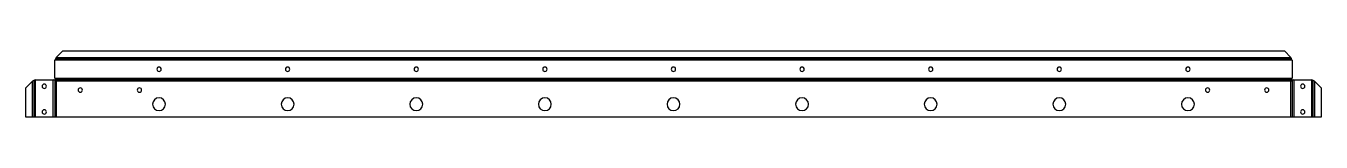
# Model space of a CAD drawing. Header units: millimetres. Extents: x 0 to 1007, y 0 to 52.
import ezdxf

# ---------------------------------------------------------------- set-up
doc = ezdxf.new("R2010")
doc.units = ezdxf.units.MM

msp = doc.modelspace()

# ---------------------------------------------------------------- linework, layer by layer
at = {"layer": 'BEND'}
for p, q in [((984.2, 45.4), (22.9, 45.4)), ((6.1, 28.6), (6.1, 0)), ((22.4, 28.6), (22.4, 0)), ((984.2, 29.1), (22.9, 29.1)), ((984.7, 0), (984.7, 28.6)), ((1000.9, 0), (1000.9, 28.6))]:
    msp.add_line(p, q, dxfattribs=at)
at = {"layer": 'BEND_EXTENT'}
for p, q in [((984.5, 44.3), (22.6, 44.3)), ((23.6, 46.5), (983.5, 46.5)), ((22.6, 30.3), (984.5, 30.3)), ((5, 0), (5, 27.9)), ((7.3, 28.9), (7.3, 0)), ((21.3, 0), (21.3, 28.9)), ((23.5, 27.9), (23.5, 0)), ((983.5, 28), (23.6, 28)), ((983.5, 0), (983.5, 27.9)), ((985.8, 28.9), (985.8, 0)), ((999.8, 0), (999.8, 28.9)), ((1002, 27.9), (1002, 0))]:
    msp.add_line(p, q, dxfattribs=at)
at = {"layer": 'INTERIOR_PROFILES', "extrusion": (0, 0, -1)}
for centre, radius in [((-103.5, 37.3), 1.7), ((-203.5, 37.3), 1.7), ((-303.5, 37.3), 1.7), ((-403.5, 37.3), 1.7), ((-503.5, 37.3), 1.7), ((-603.5, 37.3), 1.7), ((-703.5, 37.3), 1.7), ((-803.5, 37.3), 1.7), ((-903.5, 37.3), 1.7), ((-14.3, 24), 1.7), ((-42.3, 21), 1.7), ((-88.3, 21), 1.7), ((-918.8, 21), 1.7), ((-964.8, 21), 1.7), ((-992.8, 24), 1.7), ((-103.5, 10), 5), ((-203.5, 10), 5), ((-303.5, 10), 5), ((-403.5, 10), 5), ((-503.5, 10), 5), ((-603.5, 10), 5), ((-703.5, 10), 5), ((-803.5, 10), 5), ((-903.5, 10), 5), ((-14.3, 4), 1.7), ((-992.8, 4), 1.7)]:
    msp.add_circle(centre, radius, dxfattribs=at)
at = {"layer": 'OUTER_PROFILES'}
for p, q in [((23.6, 46.5), (28.6, 51.5)), ((28.6, 51.5), (978.5, 51.5)), ((978.5, 51.5), (983.5, 46.5)), ((22.6, 30.3), (22.6, 44.3)), ((984.5, 44.3), (984.5, 30.3)), ((0, 22.9), (5, 27.9)), ((0, 0), (0, 22.9)), ((7.3, 28.9), (21.3, 28.9)), ((23.5, 27.9), (23.6, 28)), ((983.5, 28), (983.5, 27.9)), ((985.8, 28.9), (999.8, 28.9)), ((1002, 27.9), (1007, 22.9)), ((1007, 22.9), (1007, 0)), ((1007, 0), (0, 0))]:
    msp.add_line(p, q, dxfattribs=at)
for points, knots in [([(23.6, 46.5), (23.1, 45.8), (22.6, 45.1), (22.6, 44.4), (22.6, 44.4), (22.6, 44.3), (22.6, 44.3)], [1.570796, 1.570796, 1.570796, 1.570796, 3.043762, 3.043762, 3.043762, 3.141593, 3.141593, 3.141593, 3.141593]), ([(984.5, 44.3), (984.5, 44.3), (984.5, 44.4), (984.4, 44.4), (984.4, 45.1), (983.9, 45.8), (983.5, 46.5)], [-3.141593, -3.141593, -3.141593, -3.141593, -3.043762, -3.043762, -3.043762, -1.570796, -1.570796, -1.570796, -1.570796]), ([(22.6, 30.3), (22.6, 29.6), (23, 28.8), (23.5, 28.1), (23.5, 28.1), (23.6, 28), (23.6, 28)], [-3.141593, -3.141593, -3.141593, -3.141593, -1.668627, -1.668627, -1.668627, -1.570796, -1.570796, -1.570796, -1.570796]), ([(983.5, 28), (983.5, 28), (983.5, 28.1), (983.6, 28.1), (984, 28.8), (984.5, 29.6), (984.5, 30.3)], [1.570796, 1.570796, 1.570796, 1.570796, 1.668627, 1.668627, 1.668627, 3.141593, 3.141593, 3.141593, 3.141593]), ([(7.3, 28.9), (7.2, 28.9), (7.2, 28.9), (7.1, 28.9), (6.4, 28.9), (5.7, 28.4), (5, 27.9)], [-3.141593, -3.141593, -3.141593, -3.141593, -3.043762, -3.043762, -3.043762, -1.570796, -1.570796, -1.570796, -1.570796]), ([(23.5, 27.9), (23.5, 28), (23.4, 28), (23.4, 28), (22.7, 28.5), (22, 28.9), (21.3, 28.9)], [1.570796, 1.570796, 1.570796, 1.570796, 1.668627, 1.668627, 1.668627, 3.141593, 3.141593, 3.141593, 3.141593]), ([(985.8, 28.9), (985.1, 28.9), (984.4, 28.5), (983.7, 28), (983.6, 28), (983.6, 28), (983.5, 27.9)], [-3.141593, -3.141593, -3.141593, -3.141593, -1.668627, -1.668627, -1.668627, -1.570796, -1.570796, -1.570796, -1.570796]), ([(1002, 27.9), (1001.3, 28.4), (1000.6, 28.9), (999.9, 28.9), (999.9, 28.9), (999.8, 28.9), (999.8, 28.9)], [1.570796, 1.570796, 1.570796, 1.570796, 3.043762, 3.043762, 3.043762, 3.141593, 3.141593, 3.141593, 3.141593])]:
    msp.add_open_spline(points, degree=3, knots=knots, dxfattribs=at)

doc.saveas('drawing.dxf')
